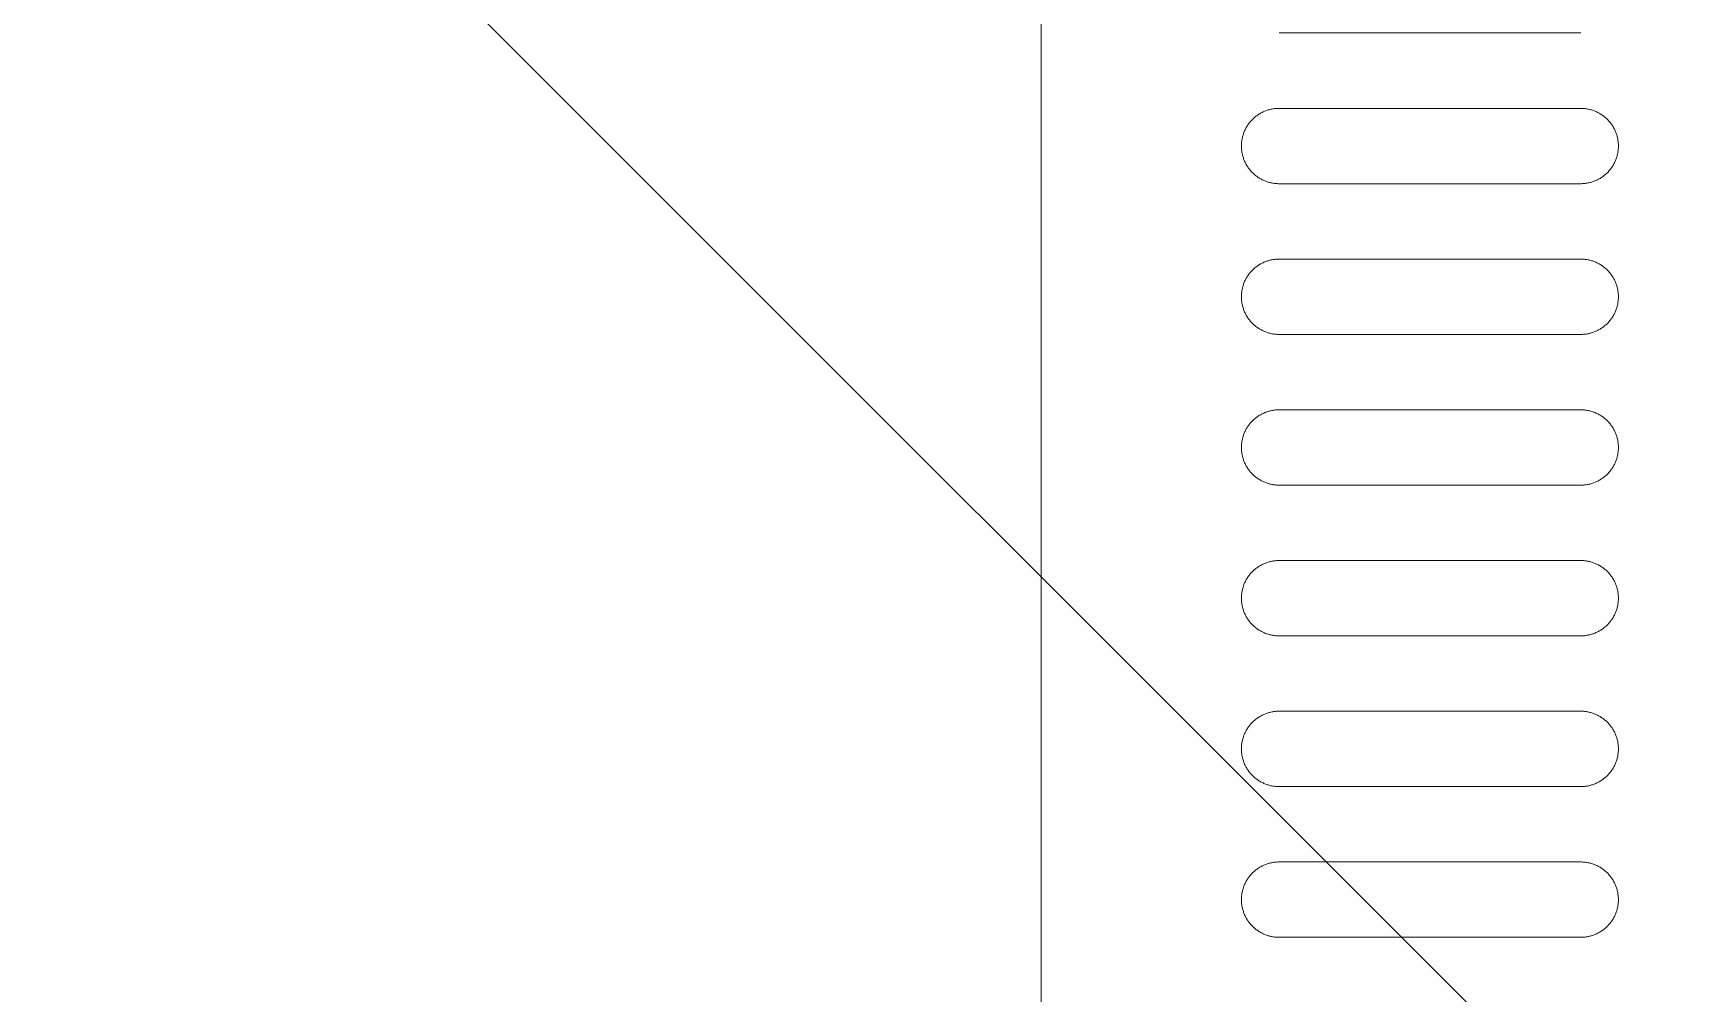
# Model space of a CAD drawing. Header units: millimetres. Extents: x -159872 to 386485, y -250577 to 158966.
# Drawn here: x 368246.2 to 368344.7, y 11068.8 to 11126.1 of the extents above; entities that cross this region are included whole.
import ezdxf

# ---------------------------------------------------------------- set-up
doc = ezdxf.new("R2010")
doc.units = ezdxf.units.MM
doc.layers.get('0').update_dxf_attribs({"lineweight": 25})
doc.layers.add('LDS-equipment-kitchen equipment', color=3, linetype='Continuous', lineweight=13)

# ---------------------------------------------------------------- blocks, each defined once
blk = doc.blocks.new('A$C9600e4bc')
at = {"linetype": 'Continuous', "transparency": 33554687}
for points in [[(0, 1395, 0), (682.4, 1395, 0)], [(197.2, 1383.05, 0), (197.2, 1383.05, 0)], [(206.2, 1383.05, 0), (206.2, 1383.05, 0)], [(215.2, 1383.05, 0), (215.2, 1383.05, 0)], [(224.2, 1383.05, 0), (224.2, 1383.05, 0)], [(233.2, 1383.05, 0), (233.2, 1383.05, 0)], [(242.2, 1383.05, 0), (242.2, 1383.05, 0)], [(190.45, 1380.8, 0), (190.45, 1362.8, 0)], [(194.95, 1380.8, 0), (194.95, 1362.8, 0)], [(199.45, 1380.8, 0), (199.45, 1362.8, 0)], [(203.95, 1380.8, 0), (203.95, 1362.8, 0)], [(208.45, 1380.8, 0), (208.45, 1362.8, 0)], [(212.95, 1380.8, 0), (212.95, 1362.8, 0)], [(217.45, 1380.8, 0), (217.45, 1362.8, 0)], [(221.95, 1380.8, 0), (221.95, 1362.8, 0)], [(226.45, 1380.8, 0), (226.45, 1362.8, 0)], [(230.95, 1380.8, 0), (230.95, 1362.8, 0)], [(230.95, 1380.8, 0), (230.95, 1362.8, 0)], [(235.45, 1380.8, 0), (235.45, 1362.8, 0)], [(239.95, 1380.8, 0), (239.95, 1362.8, 0)], [(244.45, 1380.8, 0), (244.45, 1362.8, 0)], [(197.2, 1360.55, 0), (197.2, 1360.55, 0)], [(206.2, 1360.55, 0), (206.2, 1360.55, 0)], [(215.2, 1360.55, 0), (215.2, 1360.55, 0)], [(224.2, 1360.55, 0), (224.2, 1360.55, 0)], [(233.2, 1360.55, 0), (233.2, 1360.55, 0)], [(242.2, 1360.55, 0), (242.2, 1360.55, 0)]]:
    blk.add_polyline3d(points, dxfattribs=at)
at = {"linetype": 'Continuous'}
for points in [[(194.95, 1380.8, 0), (194.951, 1380.855, 0), (194.953, 1380.91, 0), (194.956, 1380.966, 0), (194.961, 1381.021, 0), (194.967, 1381.075, 0), (194.974, 1381.13, 0), (194.983, 1381.185, 0), (194.993, 1381.239, 0), (195.005, 1381.293, 0), (195.017, 1381.347, 0), (195.032, 1381.4, 0), (195.047, 1381.453, 0), (195.064, 1381.506, 0), (195.082, 1381.558, 0), (195.101, 1381.61, 0), (195.121, 1381.661, 0), (195.143, 1381.712, 0), (195.166, 1381.762, 0), (195.19, 1381.812, 0), (195.216, 1381.861, 0), (195.242, 1381.909, 0), (195.27, 1381.957, 0), (195.299, 1382.004, 0), (195.329, 1382.05, 0), (195.36, 1382.096, 0), (195.393, 1382.14, 0), (195.426, 1382.184, 0), (195.461, 1382.227, 0), (195.496, 1382.27, 0), (195.533, 1382.311, 0), (195.57, 1382.351, 0), (195.609, 1382.391, 0), (195.649, 1382.43, 0), (195.689, 1382.467, 0), (195.73, 1382.504, 0), (195.773, 1382.539, 0), (195.816, 1382.574, 0), (195.86, 1382.607, 0), (195.904, 1382.64, 0), (195.95, 1382.671, 0), (195.996, 1382.701, 0), (196.043, 1382.73, 0), (196.091, 1382.758, 0), (196.139, 1382.784, 0), (196.188, 1382.81, 0), (196.238, 1382.834, 0), (196.288, 1382.857, 0), (196.339, 1382.879, 0), (196.39, 1382.899, 0), (196.442, 1382.918, 0), (196.494, 1382.936, 0), (196.547, 1382.953, 0), (196.6, 1382.969, 0), (196.653, 1382.983, 0), (196.707, 1382.995, 0), (196.761, 1383.007, 0), (196.815, 1383.017, 0), (196.87, 1383.026, 0), (196.925, 1383.033, 0), (196.979, 1383.039, 0), (197.034, 1383.044, 0), (197.09, 1383.047, 0), (197.145, 1383.049, 0), (197.2, 1383.05, 0)], [(197.2, 1383.05, 0), (197.255, 1383.049, 0), (197.31, 1383.047, 0), (197.366, 1383.044, 0), (197.421, 1383.039, 0), (197.475, 1383.033, 0), (197.53, 1383.026, 0), (197.585, 1383.017, 0), (197.639, 1383.007, 0), (197.693, 1382.995, 0), (197.747, 1382.983, 0), (197.8, 1382.969, 0), (197.853, 1382.953, 0), (197.906, 1382.936, 0), (197.958, 1382.918, 0), (198.01, 1382.899, 0), (198.061, 1382.879, 0), (198.112, 1382.857, 0), (198.162, 1382.834, 0), (198.212, 1382.81, 0), (198.261, 1382.784, 0), (198.309, 1382.758, 0), (198.357, 1382.73, 0), (198.404, 1382.701, 0), (198.45, 1382.671, 0), (198.496, 1382.64, 0), (198.54, 1382.607, 0), (198.584, 1382.574, 0), (198.627, 1382.539, 0), (198.67, 1382.504, 0), (198.711, 1382.467, 0), (198.751, 1382.43, 0), (198.791, 1382.391, 0), (198.83, 1382.351, 0), (198.867, 1382.311, 0), (198.904, 1382.27, 0), (198.939, 1382.227, 0), (198.974, 1382.184, 0), (199.007, 1382.14, 0), (199.04, 1382.096, 0), (199.071, 1382.05, 0), (199.101, 1382.004, 0), (199.13, 1381.957, 0), (199.158, 1381.909, 0), (199.184, 1381.861, 0), (199.21, 1381.812, 0), (199.234, 1381.762, 0), (199.257, 1381.712, 0), (199.279, 1381.661, 0), (199.299, 1381.61, 0), (199.318, 1381.558, 0), (199.336, 1381.506, 0), (199.353, 1381.453, 0), (199.369, 1381.4, 0), (199.383, 1381.347, 0), (199.395, 1381.293, 0), (199.407, 1381.239, 0), (199.417, 1381.185, 0), (199.426, 1381.13, 0), (199.433, 1381.075, 0), (199.439, 1381.021, 0), (199.444, 1380.966, 0), (199.447, 1380.91, 0), (199.449, 1380.855, 0), (199.45, 1380.8, 0)], [(203.95, 1380.8, 0), (203.951, 1380.855, 0), (203.953, 1380.91, 0), (203.956, 1380.966, 0), (203.961, 1381.021, 0), (203.967, 1381.075, 0), (203.974, 1381.13, 0), (203.983, 1381.185, 0), (203.993, 1381.239, 0), (204.005, 1381.293, 0), (204.017, 1381.347, 0), (204.031, 1381.4, 0), (204.047, 1381.453, 0), (204.064, 1381.506, 0), (204.081, 1381.558, 0), (204.101, 1381.61, 0), (204.121, 1381.661, 0), (204.143, 1381.712, 0), (204.166, 1381.762, 0), (204.19, 1381.812, 0), (204.216, 1381.861, 0), (204.242, 1381.909, 0), (204.27, 1381.957, 0), (204.299, 1382.004, 0), (204.329, 1382.05, 0), (204.36, 1382.096, 0), (204.393, 1382.14, 0), (204.426, 1382.184, 0), (204.461, 1382.227, 0), (204.496, 1382.27, 0), (204.533, 1382.311, 0), (204.57, 1382.351, 0), (204.609, 1382.391, 0), (204.648, 1382.43, 0), (204.689, 1382.467, 0), (204.73, 1382.504, 0), (204.773, 1382.539, 0), (204.816, 1382.574, 0), (204.86, 1382.607, 0), (204.904, 1382.64, 0), (204.95, 1382.671, 0), (204.996, 1382.701, 0), (205.043, 1382.73, 0), (205.091, 1382.758, 0), (205.139, 1382.784, 0), (205.188, 1382.81, 0), (205.238, 1382.834, 0), (205.288, 1382.857, 0), (205.339, 1382.879, 0), (205.39, 1382.899, 0), (205.442, 1382.918, 0), (205.494, 1382.936, 0), (205.547, 1382.953, 0), (205.6, 1382.969, 0), (205.653, 1382.983, 0), (205.707, 1382.995, 0), (205.761, 1383.007, 0), (205.815, 1383.017, 0), (205.87, 1383.026, 0), (205.925, 1383.033, 0), (205.979, 1383.039, 0), (206.034, 1383.044, 0), (206.09, 1383.047, 0), (206.145, 1383.049, 0), (206.2, 1383.05, 0)], [(206.2, 1383.05, 0), (206.255, 1383.049, 0), (206.31, 1383.047, 0), (206.365, 1383.044, 0), (206.42, 1383.039, 0), (206.475, 1383.033, 0), (206.53, 1383.026, 0), (206.585, 1383.017, 0), (206.639, 1383.007, 0), (206.693, 1382.995, 0), (206.747, 1382.983, 0), (206.8, 1382.969, 0), (206.853, 1382.953, 0), (206.906, 1382.936, 0), (206.958, 1382.918, 0), (207.01, 1382.899, 0), (207.061, 1382.879, 0), (207.112, 1382.857, 0), (207.162, 1382.834, 0), (207.212, 1382.81, 0), (207.261, 1382.784, 0), (207.309, 1382.758, 0), (207.357, 1382.73, 0), (207.404, 1382.701, 0), (207.45, 1382.671, 0), (207.496, 1382.64, 0), (207.54, 1382.607, 0), (207.584, 1382.574, 0), (207.627, 1382.539, 0), (207.67, 1382.504, 0), (207.711, 1382.467, 0), (207.751, 1382.43, 0), (207.791, 1382.391, 0), (207.83, 1382.351, 0), (207.867, 1382.311, 0), (207.904, 1382.27, 0), (207.939, 1382.227, 0), (207.974, 1382.184, 0), (208.007, 1382.14, 0), (208.04, 1382.096, 0), (208.071, 1382.05, 0), (208.101, 1382.004, 0), (208.13, 1381.957, 0), (208.158, 1381.909, 0), (208.184, 1381.861, 0), (208.21, 1381.812, 0), (208.234, 1381.762, 0), (208.257, 1381.712, 0), (208.279, 1381.661, 0), (208.299, 1381.61, 0), (208.318, 1381.558, 0), (208.336, 1381.506, 0), (208.353, 1381.453, 0), (208.368, 1381.4, 0), (208.383, 1381.347, 0), (208.395, 1381.293, 0), (208.407, 1381.239, 0), (208.417, 1381.185, 0), (208.426, 1381.13, 0), (208.433, 1381.075, 0), (208.439, 1381.021, 0), (208.444, 1380.966, 0), (208.447, 1380.91, 0), (208.449, 1380.855, 0), (208.45, 1380.8, 0)], [(212.95, 1380.8, 0), (212.951, 1380.855, 0), (212.953, 1380.91, 0), (212.956, 1380.966, 0), (212.961, 1381.021, 0), (212.967, 1381.075, 0), (212.974, 1381.13, 0), (212.983, 1381.185, 0), (212.993, 1381.239, 0), (213.005, 1381.293, 0), (213.017, 1381.347, 0), (213.031, 1381.4, 0), (213.047, 1381.453, 0), (213.064, 1381.506, 0), (213.082, 1381.558, 0), (213.101, 1381.61, 0), (213.121, 1381.661, 0), (213.143, 1381.712, 0), (213.166, 1381.762, 0), (213.19, 1381.812, 0), (213.216, 1381.861, 0), (213.242, 1381.909, 0), (213.27, 1381.957, 0), (213.299, 1382.004, 0), (213.329, 1382.05, 0), (213.36, 1382.096, 0), (213.393, 1382.14, 0), (213.426, 1382.184, 0), (213.461, 1382.227, 0), (213.496, 1382.27, 0), (213.533, 1382.311, 0), (213.57, 1382.351, 0), (213.609, 1382.391, 0), (213.649, 1382.43, 0), (213.689, 1382.467, 0), (213.73, 1382.504, 0), (213.773, 1382.539, 0), (213.816, 1382.574, 0), (213.86, 1382.607, 0), (213.904, 1382.64, 0), (213.95, 1382.671, 0), (213.996, 1382.701, 0), (214.043, 1382.73, 0), (214.091, 1382.758, 0), (214.139, 1382.784, 0), (214.188, 1382.81, 0), (214.238, 1382.834, 0), (214.288, 1382.857, 0), (214.339, 1382.879, 0), (214.39, 1382.899, 0), (214.442, 1382.918, 0), (214.494, 1382.936, 0), (214.547, 1382.953, 0), (214.6, 1382.969, 0), (214.653, 1382.983, 0), (214.707, 1382.995, 0), (214.761, 1383.007, 0), (214.815, 1383.017, 0), (214.87, 1383.026, 0), (214.925, 1383.033, 0), (214.979, 1383.039, 0), (215.034, 1383.044, 0), (215.09, 1383.047, 0), (215.145, 1383.049, 0), (215.2, 1383.05, 0)], [(215.2, 1383.05, 0), (215.255, 1383.049, 0), (215.31, 1383.047, 0), (215.366, 1383.044, 0), (215.421, 1383.039, 0), (215.475, 1383.033, 0), (215.53, 1383.026, 0), (215.585, 1383.017, 0), (215.639, 1383.007, 0), (215.693, 1382.995, 0), (215.747, 1382.983, 0), (215.8, 1382.969, 0), (215.853, 1382.953, 0), (215.906, 1382.936, 0), (215.958, 1382.918, 0), (216.01, 1382.899, 0), (216.061, 1382.879, 0), (216.112, 1382.857, 0), (216.162, 1382.834, 0), (216.212, 1382.81, 0), (216.261, 1382.784, 0), (216.309, 1382.758, 0), (216.357, 1382.73, 0), (216.404, 1382.701, 0), (216.45, 1382.671, 0), (216.496, 1382.64, 0), (216.54, 1382.607, 0), (216.584, 1382.574, 0), (216.627, 1382.539, 0), (216.67, 1382.504, 0), (216.711, 1382.467, 0), (216.751, 1382.43, 0), (216.791, 1382.391, 0), (216.83, 1382.351, 0), (216.867, 1382.311, 0), (216.904, 1382.27, 0), (216.939, 1382.227, 0), (216.974, 1382.184, 0), (217.007, 1382.14, 0), (217.04, 1382.096, 0), (217.071, 1382.05, 0), (217.101, 1382.004, 0), (217.13, 1381.957, 0), (217.158, 1381.909, 0), (217.184, 1381.861, 0), (217.21, 1381.812, 0), (217.234, 1381.762, 0), (217.257, 1381.712, 0), (217.279, 1381.661, 0), (217.299, 1381.61, 0), (217.318, 1381.558, 0), (217.336, 1381.506, 0), (217.353, 1381.453, 0), (217.368, 1381.4, 0), (217.383, 1381.347, 0), (217.395, 1381.293, 0), (217.407, 1381.239, 0), (217.417, 1381.185, 0), (217.426, 1381.13, 0), (217.433, 1381.075, 0), (217.439, 1381.021, 0), (217.444, 1380.966, 0), (217.447, 1380.91, 0), (217.449, 1380.855, 0), (217.45, 1380.8, 0)], [(221.95, 1380.8, 0), (221.951, 1380.855, 0), (221.953, 1380.91, 0), (221.956, 1380.966, 0), (221.961, 1381.021, 0), (221.967, 1381.075, 0), (221.974, 1381.13, 0), (221.983, 1381.185, 0), (221.993, 1381.239, 0), (222.005, 1381.293, 0), (222.017, 1381.347, 0), (222.032, 1381.4, 0), (222.047, 1381.453, 0), (222.064, 1381.506, 0), (222.082, 1381.558, 0), (222.101, 1381.61, 0), (222.121, 1381.661, 0), (222.143, 1381.712, 0), (222.166, 1381.762, 0), (222.19, 1381.812, 0), (222.216, 1381.861, 0), (222.242, 1381.909, 0), (222.27, 1381.957, 0), (222.299, 1382.004, 0), (222.329, 1382.05, 0), (222.36, 1382.096, 0), (222.393, 1382.14, 0), (222.426, 1382.184, 0), (222.461, 1382.227, 0), (222.496, 1382.27, 0), (222.533, 1382.311, 0), (222.57, 1382.351, 0), (222.609, 1382.391, 0), (222.649, 1382.43, 0), (222.689, 1382.467, 0), (222.73, 1382.504, 0), (222.773, 1382.539, 0), (222.816, 1382.574, 0), (222.86, 1382.607, 0), (222.904, 1382.64, 0), (222.95, 1382.671, 0), (222.996, 1382.701, 0), (223.043, 1382.73, 0), (223.091, 1382.758, 0), (223.139, 1382.784, 0), (223.188, 1382.81, 0), (223.238, 1382.834, 0), (223.288, 1382.857, 0), (223.339, 1382.879, 0), (223.39, 1382.899, 0), (223.442, 1382.918, 0), (223.494, 1382.936, 0), (223.547, 1382.953, 0), (223.6, 1382.969, 0), (223.653, 1382.983, 0), (223.707, 1382.995, 0), (223.761, 1383.007, 0), (223.815, 1383.017, 0), (223.87, 1383.026, 0), (223.925, 1383.033, 0), (223.979, 1383.039, 0), (224.035, 1383.044, 0), (224.09, 1383.047, 0), (224.145, 1383.049, 0), (224.2, 1383.05, 0)], [(224.2, 1383.05, 0), (224.255, 1383.049, 0), (224.31, 1383.047, 0), (224.366, 1383.044, 0), (224.421, 1383.039, 0), (224.475, 1383.033, 0), (224.53, 1383.026, 0), (224.585, 1383.017, 0), (224.639, 1383.007, 0), (224.693, 1382.995, 0), (224.747, 1382.983, 0), (224.8, 1382.969, 0), (224.853, 1382.953, 0), (224.906, 1382.936, 0), (224.958, 1382.918, 0), (225.01, 1382.899, 0), (225.061, 1382.879, 0), (225.112, 1382.857, 0), (225.162, 1382.834, 0), (225.212, 1382.81, 0), (225.261, 1382.784, 0), (225.309, 1382.758, 0), (225.357, 1382.73, 0), (225.404, 1382.701, 0), (225.45, 1382.671, 0), (225.496, 1382.64, 0), (225.54, 1382.607, 0), (225.584, 1382.574, 0), (225.627, 1382.539, 0), (225.67, 1382.504, 0), (225.711, 1382.467, 0), (225.751, 1382.43, 0), (225.791, 1382.391, 0), (225.83, 1382.351, 0), (225.867, 1382.311, 0), (225.904, 1382.27, 0), (225.939, 1382.227, 0), (225.974, 1382.184, 0), (226.007, 1382.14, 0), (226.04, 1382.096, 0), (226.071, 1382.05, 0), (226.101, 1382.004, 0), (226.13, 1381.957, 0), (226.158, 1381.909, 0), (226.184, 1381.861, 0), (226.21, 1381.812, 0), (226.234, 1381.762, 0), (226.257, 1381.712, 0), (226.279, 1381.661, 0), (226.299, 1381.61, 0), (226.319, 1381.558, 0), (226.336, 1381.506, 0), (226.353, 1381.453, 0), (226.369, 1381.4, 0), (226.383, 1381.347, 0), (226.395, 1381.293, 0), (226.407, 1381.239, 0), (226.417, 1381.185, 0), (226.426, 1381.13, 0), (226.433, 1381.075, 0), (226.439, 1381.021, 0), (226.444, 1380.966, 0), (226.447, 1380.91, 0), (226.449, 1380.855, 0), (226.45, 1380.8, 0)], [(230.95, 1380.8, 0), (230.951, 1380.855, 0), (230.953, 1380.91, 0), (230.956, 1380.966, 0), (230.961, 1381.021, 0), (230.967, 1381.075, 0), (230.974, 1381.13, 0), (230.983, 1381.185, 0), (230.993, 1381.239, 0), (231.005, 1381.293, 0), (231.017, 1381.347, 0), (231.031, 1381.4, 0), (231.047, 1381.453, 0), (231.064, 1381.506, 0), (231.081, 1381.558, 0), (231.101, 1381.61, 0), (231.121, 1381.661, 0), (231.143, 1381.712, 0), (231.166, 1381.762, 0), (231.19, 1381.812, 0), (231.216, 1381.861, 0), (231.242, 1381.909, 0), (231.27, 1381.957, 0), (231.299, 1382.004, 0), (231.329, 1382.05, 0), (231.36, 1382.096, 0), (231.393, 1382.14, 0), (231.426, 1382.184, 0), (231.461, 1382.227, 0), (231.496, 1382.27, 0), (231.533, 1382.311, 0), (231.57, 1382.351, 0), (231.609, 1382.391, 0), (231.648, 1382.43, 0), (231.689, 1382.467, 0), (231.73, 1382.504, 0), (231.773, 1382.539, 0), (231.816, 1382.574, 0), (231.86, 1382.607, 0), (231.904, 1382.64, 0), (231.95, 1382.671, 0), (231.996, 1382.701, 0), (232.043, 1382.73, 0), (232.091, 1382.758, 0), (232.139, 1382.784, 0), (232.188, 1382.81, 0), (232.238, 1382.834, 0), (232.288, 1382.857, 0), (232.339, 1382.879, 0), (232.39, 1382.899, 0), (232.442, 1382.918, 0), (232.494, 1382.936, 0), (232.547, 1382.953, 0), (232.6, 1382.969, 0), (232.653, 1382.983, 0), (232.707, 1382.995, 0), (232.761, 1383.007, 0), (232.815, 1383.017, 0), (232.87, 1383.026, 0), (232.925, 1383.033, 0), (232.979, 1383.039, 0), (233.034, 1383.044, 0), (233.09, 1383.047, 0), (233.145, 1383.049, 0), (233.2, 1383.05, 0)], [(233.2, 1383.05, 0), (233.255, 1383.049, 0), (233.31, 1383.047, 0), (233.365, 1383.044, 0), (233.421, 1383.039, 0), (233.475, 1383.033, 0), (233.53, 1383.026, 0), (233.585, 1383.017, 0), (233.639, 1383.007, 0), (233.693, 1382.995, 0), (233.747, 1382.983, 0), (233.8, 1382.969, 0), (233.853, 1382.953, 0), (233.906, 1382.936, 0), (233.958, 1382.918, 0), (234.01, 1382.899, 0), (234.061, 1382.879, 0), (234.112, 1382.857, 0), (234.162, 1382.834, 0), (234.212, 1382.81, 0), (234.261, 1382.784, 0), (234.309, 1382.758, 0), (234.357, 1382.73, 0), (234.404, 1382.701, 0), (234.45, 1382.671, 0), (234.496, 1382.64, 0), (234.54, 1382.607, 0), (234.584, 1382.574, 0), (234.627, 1382.539, 0), (234.67, 1382.504, 0), (234.711, 1382.467, 0), (234.751, 1382.43, 0), (234.791, 1382.391, 0), (234.83, 1382.351, 0), (234.867, 1382.311, 0), (234.904, 1382.27, 0), (234.939, 1382.227, 0), (234.974, 1382.184, 0), (235.007, 1382.14, 0), (235.04, 1382.096, 0), (235.071, 1382.05, 0), (235.101, 1382.004, 0), (235.13, 1381.957, 0), (235.158, 1381.909, 0), (235.184, 1381.861, 0), (235.21, 1381.812, 0), (235.234, 1381.762, 0), (235.257, 1381.712, 0), (235.279, 1381.661, 0), (235.299, 1381.61, 0), (235.318, 1381.558, 0), (235.336, 1381.506, 0), (235.353, 1381.453, 0), (235.368, 1381.4, 0), (235.383, 1381.347, 0), (235.395, 1381.293, 0), (235.407, 1381.239, 0), (235.417, 1381.185, 0), (235.426, 1381.13, 0), (235.433, 1381.075, 0), (235.439, 1381.021, 0), (235.444, 1380.966, 0), (235.447, 1380.91, 0), (235.449, 1380.855, 0), (235.45, 1380.8, 0)], [(239.95, 1380.8, 0), (239.951, 1380.855, 0), (239.953, 1380.91, 0), (239.956, 1380.966, 0), (239.961, 1381.021, 0), (239.967, 1381.075, 0), (239.974, 1381.13, 0), (239.983, 1381.185, 0), (239.993, 1381.239, 0), (240.005, 1381.293, 0), (240.017, 1381.347, 0), (240.032, 1381.4, 0), (240.047, 1381.453, 0), (240.064, 1381.506, 0), (240.082, 1381.558, 0), (240.101, 1381.61, 0), (240.121, 1381.661, 0), (240.143, 1381.712, 0), (240.166, 1381.762, 0), (240.19, 1381.812, 0), (240.216, 1381.861, 0), (240.242, 1381.909, 0), (240.27, 1381.957, 0), (240.299, 1382.004, 0), (240.329, 1382.05, 0), (240.36, 1382.096, 0), (240.393, 1382.14, 0), (240.426, 1382.184, 0), (240.461, 1382.227, 0), (240.496, 1382.27, 0), (240.533, 1382.311, 0), (240.57, 1382.351, 0), (240.609, 1382.391, 0), (240.649, 1382.43, 0), (240.689, 1382.467, 0), (240.73, 1382.504, 0), (240.773, 1382.539, 0), (240.816, 1382.574, 0), (240.86, 1382.607, 0), (240.904, 1382.64, 0), (240.95, 1382.671, 0), (240.996, 1382.701, 0), (241.043, 1382.73, 0), (241.091, 1382.758, 0), (241.139, 1382.784, 0), (241.188, 1382.81, 0), (241.238, 1382.834, 0), (241.288, 1382.857, 0), (241.339, 1382.879, 0), (241.39, 1382.899, 0), (241.442, 1382.918, 0), (241.494, 1382.936, 0), (241.547, 1382.953, 0), (241.6, 1382.969, 0), (241.653, 1382.983, 0), (241.707, 1382.995, 0), (241.761, 1383.007, 0), (241.815, 1383.017, 0), (241.87, 1383.026, 0), (241.925, 1383.033, 0), (241.979, 1383.039, 0), (242.034, 1383.044, 0), (242.09, 1383.047, 0), (242.145, 1383.049, 0), (242.2, 1383.05, 0)], [(242.2, 1383.05, 0), (242.255, 1383.049, 0), (242.31, 1383.047, 0), (242.366, 1383.044, 0), (242.421, 1383.039, 0), (242.475, 1383.033, 0), (242.53, 1383.026, 0), (242.585, 1383.017, 0), (242.639, 1383.007, 0), (242.693, 1382.995, 0), (242.747, 1382.983, 0), (242.8, 1382.969, 0), (242.853, 1382.953, 0), (242.906, 1382.936, 0), (242.958, 1382.918, 0), (243.01, 1382.899, 0), (243.061, 1382.879, 0), (243.112, 1382.857, 0), (243.162, 1382.834, 0), (243.212, 1382.81, 0), (243.261, 1382.784, 0), (243.309, 1382.758, 0), (243.357, 1382.73, 0), (243.404, 1382.701, 0), (243.45, 1382.671, 0), (243.496, 1382.64, 0), (243.54, 1382.607, 0), (243.584, 1382.574, 0), (243.627, 1382.539, 0), (243.67, 1382.504, 0), (243.711, 1382.467, 0), (243.751, 1382.43, 0), (243.791, 1382.391, 0), (243.83, 1382.351, 0), (243.867, 1382.311, 0), (243.904, 1382.27, 0), (243.939, 1382.227, 0), (243.974, 1382.184, 0), (244.007, 1382.14, 0), (244.04, 1382.096, 0), (244.071, 1382.05, 0), (244.101, 1382.004, 0), (244.13, 1381.957, 0), (244.158, 1381.909, 0), (244.184, 1381.861, 0), (244.21, 1381.812, 0), (244.234, 1381.762, 0), (244.257, 1381.712, 0), (244.279, 1381.661, 0), (244.299, 1381.61, 0), (244.318, 1381.558, 0), (244.336, 1381.506, 0), (244.353, 1381.453, 0), (244.369, 1381.4, 0), (244.383, 1381.347, 0), (244.395, 1381.293, 0), (244.407, 1381.239, 0), (244.417, 1381.185, 0), (244.426, 1381.13, 0), (244.433, 1381.075, 0), (244.439, 1381.021, 0), (244.444, 1380.966, 0), (244.447, 1380.91, 0), (244.449, 1380.855, 0), (244.45, 1380.8, 0)], [(197.2, 1360.55, 0), (197.145, 1360.551, 0), (197.09, 1360.553, 0), (197.034, 1360.556, 0), (196.979, 1360.561, 0), (196.925, 1360.567, 0), (196.87, 1360.574, 0), (196.815, 1360.583, 0), (196.761, 1360.593, 0), (196.707, 1360.605, 0), (196.653, 1360.617, 0), (196.6, 1360.631, 0), (196.547, 1360.647, 0), (196.494, 1360.663, 0), (196.442, 1360.681, 0), (196.39, 1360.701, 0), (196.339, 1360.721, 0), (196.288, 1360.743, 0), (196.238, 1360.766, 0), (196.188, 1360.79, 0), (196.139, 1360.816, 0), (196.091, 1360.842, 0), (196.043, 1360.87, 0), (195.996, 1360.899, 0), (195.95, 1360.929, 0), (195.904, 1360.96, 0), (195.86, 1360.993, 0), (195.816, 1361.026, 0), (195.773, 1361.061, 0), (195.73, 1361.096, 0), (195.689, 1361.133, 0), (195.649, 1361.17, 0), (195.609, 1361.209, 0), (195.57, 1361.248, 0), (195.533, 1361.289, 0), (195.496, 1361.33, 0), (195.461, 1361.373, 0), (195.426, 1361.416, 0), (195.393, 1361.46, 0), (195.36, 1361.504, 0), (195.329, 1361.55, 0), (195.299, 1361.596, 0), (195.27, 1361.643, 0), (195.242, 1361.691, 0), (195.216, 1361.739, 0), (195.19, 1361.788, 0), (195.166, 1361.838, 0), (195.143, 1361.888, 0), (195.121, 1361.939, 0), (195.101, 1361.99, 0), (195.082, 1362.042, 0), (195.064, 1362.094, 0), (195.047, 1362.147, 0), (195.032, 1362.2, 0), (195.017, 1362.253, 0), (195.005, 1362.307, 0), (194.993, 1362.361, 0), (194.983, 1362.415, 0), (194.974, 1362.47, 0), (194.967, 1362.525, 0), (194.961, 1362.579, 0), (194.956, 1362.634, 0), (194.953, 1362.69, 0), (194.951, 1362.745, 0), (194.95, 1362.8, 0)], [(199.45, 1362.8, 0), (199.449, 1362.745, 0), (199.447, 1362.69, 0), (199.444, 1362.634, 0), (199.439, 1362.579, 0), (199.433, 1362.525, 0), (199.426, 1362.47, 0), (199.417, 1362.415, 0), (199.407, 1362.361, 0), (199.395, 1362.307, 0), (199.383, 1362.253, 0), (199.369, 1362.2, 0), (199.353, 1362.147, 0), (199.336, 1362.094, 0), (199.318, 1362.042, 0), (199.299, 1361.99, 0), (199.279, 1361.939, 0), (199.257, 1361.888, 0), (199.234, 1361.838, 0), (199.21, 1361.788, 0), (199.184, 1361.739, 0), (199.158, 1361.691, 0), (199.13, 1361.643, 0), (199.101, 1361.596, 0), (199.071, 1361.55, 0), (199.04, 1361.504, 0), (199.007, 1361.46, 0), (198.974, 1361.416, 0), (198.939, 1361.373, 0), (198.904, 1361.33, 0), (198.867, 1361.289, 0), (198.83, 1361.248, 0), (198.791, 1361.209, 0), (198.751, 1361.17, 0), (198.711, 1361.133, 0), (198.67, 1361.096, 0), (198.627, 1361.061, 0), (198.584, 1361.026, 0), (198.54, 1360.993, 0), (198.496, 1360.96, 0), (198.45, 1360.929, 0), (198.404, 1360.899, 0), (198.357, 1360.87, 0), (198.309, 1360.842, 0), (198.261, 1360.816, 0), (198.212, 1360.79, 0), (198.162, 1360.766, 0), (198.112, 1360.743, 0), (198.061, 1360.721, 0), (198.01, 1360.701, 0), (197.958, 1360.681, 0), (197.906, 1360.663, 0), (197.853, 1360.647, 0), (197.8, 1360.631, 0), (197.747, 1360.617, 0), (197.693, 1360.605, 0), (197.639, 1360.593, 0), (197.585, 1360.583, 0), (197.53, 1360.574, 0), (197.475, 1360.567, 0), (197.421, 1360.561, 0), (197.366, 1360.556, 0), (197.31, 1360.553, 0), (197.255, 1360.551, 0), (197.2, 1360.55, 0)], [(206.2, 1360.55, 0), (206.145, 1360.551, 0), (206.09, 1360.553, 0), (206.034, 1360.556, 0), (205.979, 1360.561, 0), (205.925, 1360.567, 0), (205.87, 1360.574, 0), (205.815, 1360.583, 0), (205.761, 1360.593, 0), (205.707, 1360.605, 0), (205.653, 1360.617, 0), (205.6, 1360.631, 0), (205.547, 1360.647, 0), (205.494, 1360.663, 0), (205.442, 1360.681, 0), (205.39, 1360.701, 0), (205.339, 1360.721, 0), (205.288, 1360.743, 0), (205.238, 1360.766, 0), (205.188, 1360.79, 0), (205.139, 1360.816, 0), (205.091, 1360.842, 0), (205.043, 1360.87, 0), (204.996, 1360.899, 0), (204.95, 1360.929, 0), (204.904, 1360.96, 0), (204.86, 1360.993, 0), (204.816, 1361.026, 0), (204.773, 1361.061, 0), (204.73, 1361.096, 0), (204.689, 1361.133, 0), (204.648, 1361.17, 0), (204.609, 1361.209, 0), (204.57, 1361.248, 0), (204.533, 1361.289, 0), (204.496, 1361.33, 0), (204.461, 1361.373, 0), (204.426, 1361.416, 0), (204.393, 1361.46, 0), (204.36, 1361.504, 0), (204.329, 1361.55, 0), (204.299, 1361.596, 0), (204.27, 1361.643, 0), (204.242, 1361.691, 0), (204.216, 1361.739, 0), (204.19, 1361.788, 0), (204.166, 1361.838, 0), (204.143, 1361.888, 0), (204.121, 1361.939, 0), (204.101, 1361.99, 0), (204.081, 1362.042, 0), (204.064, 1362.094, 0), (204.047, 1362.147, 0), (204.031, 1362.2, 0), (204.017, 1362.253, 0), (204.005, 1362.307, 0), (203.993, 1362.361, 0), (203.983, 1362.415, 0), (203.974, 1362.47, 0), (203.967, 1362.525, 0), (203.961, 1362.579, 0), (203.956, 1362.634, 0), (203.953, 1362.69, 0), (203.951, 1362.745, 0), (203.95, 1362.8, 0)], [(208.45, 1362.8, 0), (208.449, 1362.745, 0), (208.447, 1362.69, 0), (208.444, 1362.634, 0), (208.439, 1362.579, 0), (208.433, 1362.525, 0), (208.426, 1362.47, 0), (208.417, 1362.415, 0), (208.407, 1362.361, 0), (208.395, 1362.307, 0), (208.383, 1362.253, 0), (208.368, 1362.2, 0), (208.353, 1362.147, 0), (208.336, 1362.094, 0), (208.318, 1362.042, 0), (208.299, 1361.99, 0), (208.279, 1361.939, 0), (208.257, 1361.888, 0), (208.234, 1361.838, 0), (208.21, 1361.788, 0), (208.184, 1361.739, 0), (208.158, 1361.691, 0), (208.13, 1361.643, 0), (208.101, 1361.596, 0), (208.071, 1361.55, 0), (208.04, 1361.504, 0), (208.007, 1361.46, 0), (207.974, 1361.416, 0), (207.939, 1361.373, 0), (207.904, 1361.33, 0), (207.867, 1361.289, 0), (207.83, 1361.248, 0), (207.791, 1361.209, 0), (207.751, 1361.17, 0), (207.711, 1361.133, 0), (207.67, 1361.096, 0), (207.627, 1361.061, 0), (207.584, 1361.026, 0), (207.54, 1360.993, 0), (207.496, 1360.96, 0), (207.45, 1360.929, 0), (207.404, 1360.899, 0), (207.357, 1360.87, 0), (207.309, 1360.842, 0), (207.261, 1360.816, 0), (207.212, 1360.79, 0), (207.162, 1360.766, 0), (207.112, 1360.743, 0), (207.061, 1360.721, 0), (207.01, 1360.701, 0), (206.958, 1360.681, 0), (206.906, 1360.663, 0), (206.853, 1360.647, 0), (206.8, 1360.631, 0), (206.747, 1360.617, 0), (206.693, 1360.605, 0), (206.639, 1360.593, 0), (206.585, 1360.583, 0), (206.53, 1360.574, 0), (206.475, 1360.567, 0), (206.42, 1360.561, 0), (206.365, 1360.556, 0), (206.31, 1360.553, 0), (206.255, 1360.551, 0), (206.2, 1360.55, 0)], [(215.2, 1360.55, 0), (215.145, 1360.551, 0), (215.09, 1360.553, 0), (215.034, 1360.556, 0), (214.979, 1360.561, 0), (214.925, 1360.567, 0), (214.87, 1360.574, 0), (214.815, 1360.583, 0), (214.761, 1360.593, 0), (214.707, 1360.605, 0), (214.653, 1360.617, 0), (214.6, 1360.631, 0), (214.547, 1360.647, 0), (214.494, 1360.663, 0), (214.442, 1360.681, 0), (214.39, 1360.701, 0), (214.339, 1360.721, 0), (214.288, 1360.743, 0), (214.238, 1360.766, 0), (214.188, 1360.79, 0), (214.139, 1360.816, 0), (214.091, 1360.842, 0), (214.043, 1360.87, 0), (213.996, 1360.899, 0), (213.95, 1360.929, 0), (213.904, 1360.96, 0), (213.86, 1360.993, 0), (213.816, 1361.026, 0), (213.773, 1361.061, 0), (213.73, 1361.096, 0), (213.689, 1361.133, 0), (213.649, 1361.17, 0), (213.609, 1361.209, 0), (213.57, 1361.248, 0), (213.533, 1361.289, 0), (213.496, 1361.33, 0), (213.461, 1361.373, 0), (213.426, 1361.416, 0), (213.393, 1361.46, 0), (213.36, 1361.504, 0), (213.329, 1361.55, 0), (213.299, 1361.596, 0), (213.27, 1361.643, 0), (213.242, 1361.691, 0), (213.216, 1361.739, 0), (213.19, 1361.788, 0), (213.166, 1361.838, 0), (213.143, 1361.888, 0), (213.121, 1361.939, 0), (213.101, 1361.99, 0), (213.082, 1362.042, 0), (213.064, 1362.094, 0), (213.047, 1362.147, 0), (213.031, 1362.2, 0), (213.017, 1362.253, 0), (213.005, 1362.307, 0), (212.993, 1362.361, 0), (212.983, 1362.415, 0), (212.974, 1362.47, 0), (212.967, 1362.525, 0), (212.961, 1362.579, 0), (212.956, 1362.634, 0), (212.953, 1362.69, 0), (212.951, 1362.745, 0), (212.95, 1362.8, 0)], [(217.45, 1362.8, 0), (217.449, 1362.745, 0), (217.447, 1362.69, 0), (217.444, 1362.634, 0), (217.439, 1362.579, 0), (217.433, 1362.525, 0), (217.426, 1362.47, 0), (217.417, 1362.415, 0), (217.407, 1362.361, 0), (217.395, 1362.307, 0), (217.383, 1362.253, 0), (217.368, 1362.2, 0), (217.353, 1362.147, 0), (217.336, 1362.094, 0), (217.318, 1362.042, 0), (217.299, 1361.99, 0), (217.279, 1361.939, 0), (217.257, 1361.888, 0), (217.234, 1361.838, 0), (217.21, 1361.788, 0), (217.184, 1361.739, 0), (217.158, 1361.691, 0), (217.13, 1361.643, 0), (217.101, 1361.596, 0), (217.071, 1361.55, 0), (217.04, 1361.504, 0), (217.007, 1361.46, 0), (216.974, 1361.416, 0), (216.939, 1361.373, 0), (216.904, 1361.33, 0), (216.867, 1361.289, 0), (216.83, 1361.248, 0), (216.791, 1361.209, 0), (216.751, 1361.17, 0), (216.711, 1361.133, 0), (216.67, 1361.096, 0), (216.627, 1361.061, 0), (216.584, 1361.026, 0), (216.54, 1360.993, 0), (216.496, 1360.96, 0), (216.45, 1360.929, 0), (216.404, 1360.899, 0), (216.357, 1360.87, 0), (216.309, 1360.842, 0), (216.261, 1360.816, 0), (216.212, 1360.79, 0), (216.162, 1360.766, 0), (216.112, 1360.743, 0), (216.061, 1360.721, 0), (216.01, 1360.701, 0), (215.958, 1360.681, 0), (215.906, 1360.663, 0), (215.853, 1360.647, 0), (215.8, 1360.631, 0), (215.747, 1360.617, 0), (215.693, 1360.605, 0), (215.639, 1360.593, 0), (215.585, 1360.583, 0), (215.53, 1360.574, 0), (215.475, 1360.567, 0), (215.421, 1360.561, 0), (215.366, 1360.556, 0), (215.31, 1360.553, 0), (215.255, 1360.551, 0), (215.2, 1360.55, 0)], [(224.2, 1360.55, 0), (224.145, 1360.551, 0), (224.09, 1360.553, 0), (224.035, 1360.556, 0), (223.979, 1360.561, 0), (223.925, 1360.567, 0), (223.87, 1360.574, 0), (223.815, 1360.583, 0), (223.761, 1360.593, 0), (223.707, 1360.605, 0), (223.653, 1360.617, 0), (223.6, 1360.631, 0), (223.547, 1360.647, 0), (223.494, 1360.663, 0), (223.442, 1360.681, 0), (223.39, 1360.701, 0), (223.339, 1360.721, 0), (223.288, 1360.743, 0), (223.238, 1360.766, 0), (223.188, 1360.79, 0), (223.139, 1360.816, 0), (223.091, 1360.842, 0), (223.043, 1360.87, 0), (222.996, 1360.899, 0), (222.95, 1360.929, 0), (222.904, 1360.96, 0), (222.86, 1360.993, 0), (222.816, 1361.026, 0), (222.773, 1361.061, 0), (222.73, 1361.096, 0), (222.689, 1361.133, 0), (222.649, 1361.17, 0), (222.609, 1361.209, 0), (222.57, 1361.248, 0), (222.533, 1361.289, 0), (222.496, 1361.33, 0), (222.461, 1361.373, 0), (222.426, 1361.416, 0), (222.393, 1361.46, 0), (222.36, 1361.504, 0), (222.329, 1361.55, 0), (222.299, 1361.596, 0), (222.27, 1361.643, 0), (222.242, 1361.691, 0), (222.216, 1361.739, 0), (222.19, 1361.788, 0), (222.166, 1361.838, 0), (222.143, 1361.888, 0), (222.121, 1361.939, 0), (222.101, 1361.99, 0), (222.082, 1362.042, 0), (222.064, 1362.094, 0), (222.047, 1362.147, 0), (222.032, 1362.2, 0), (222.017, 1362.253, 0), (222.005, 1362.307, 0), (221.993, 1362.361, 0), (221.983, 1362.415, 0), (221.974, 1362.47, 0), (221.967, 1362.525, 0), (221.961, 1362.579, 0), (221.956, 1362.634, 0), (221.953, 1362.69, 0), (221.951, 1362.745, 0), (221.95, 1362.8, 0)], [(226.45, 1362.8, 0), (226.449, 1362.745, 0), (226.447, 1362.69, 0), (226.444, 1362.634, 0), (226.439, 1362.579, 0), (226.433, 1362.525, 0), (226.426, 1362.47, 0), (226.417, 1362.415, 0), (226.407, 1362.361, 0), (226.395, 1362.307, 0), (226.383, 1362.253, 0), (226.369, 1362.2, 0), (226.353, 1362.147, 0), (226.336, 1362.094, 0), (226.319, 1362.042, 0), (226.299, 1361.99, 0), (226.279, 1361.939, 0), (226.257, 1361.888, 0), (226.234, 1361.838, 0), (226.21, 1361.788, 0), (226.184, 1361.739, 0), (226.158, 1361.691, 0), (226.13, 1361.643, 0), (226.101, 1361.596, 0), (226.071, 1361.55, 0), (226.04, 1361.504, 0), (226.007, 1361.46, 0), (225.974, 1361.416, 0), (225.939, 1361.373, 0), (225.904, 1361.33, 0), (225.867, 1361.289, 0), (225.83, 1361.248, 0), (225.791, 1361.209, 0), (225.751, 1361.17, 0), (225.711, 1361.133, 0), (225.67, 1361.096, 0), (225.627, 1361.061, 0), (225.584, 1361.026, 0), (225.54, 1360.993, 0), (225.496, 1360.96, 0), (225.45, 1360.929, 0), (225.404, 1360.899, 0), (225.357, 1360.87, 0), (225.309, 1360.842, 0), (225.261, 1360.816, 0), (225.212, 1360.79, 0), (225.162, 1360.766, 0), (225.112, 1360.743, 0), (225.061, 1360.721, 0), (225.01, 1360.701, 0), (224.958, 1360.681, 0), (224.906, 1360.663, 0), (224.853, 1360.647, 0), (224.8, 1360.631, 0), (224.747, 1360.617, 0), (224.693, 1360.605, 0), (224.639, 1360.593, 0), (224.585, 1360.583, 0), (224.53, 1360.574, 0), (224.475, 1360.567, 0), (224.421, 1360.561, 0), (224.366, 1360.556, 0), (224.31, 1360.553, 0), (224.255, 1360.551, 0), (224.2, 1360.55, 0)], [(233.2, 1360.55, 0), (233.145, 1360.551, 0), (233.09, 1360.553, 0), (233.034, 1360.556, 0), (232.979, 1360.561, 0), (232.925, 1360.567, 0), (232.87, 1360.574, 0), (232.815, 1360.583, 0), (232.761, 1360.593, 0), (232.707, 1360.605, 0), (232.653, 1360.617, 0), (232.6, 1360.631, 0), (232.547, 1360.647, 0), (232.494, 1360.663, 0), (232.442, 1360.681, 0), (232.39, 1360.701, 0), (232.339, 1360.721, 0), (232.288, 1360.743, 0), (232.238, 1360.766, 0), (232.188, 1360.79, 0), (232.139, 1360.816, 0), (232.091, 1360.842, 0), (232.043, 1360.87, 0), (231.996, 1360.899, 0), (231.95, 1360.929, 0), (231.904, 1360.96, 0), (231.86, 1360.993, 0), (231.816, 1361.026, 0), (231.773, 1361.061, 0), (231.73, 1361.096, 0), (231.689, 1361.133, 0), (231.648, 1361.17, 0), (231.609, 1361.209, 0), (231.57, 1361.248, 0), (231.533, 1361.289, 0), (231.496, 1361.33, 0), (231.461, 1361.373, 0), (231.426, 1361.416, 0), (231.393, 1361.46, 0), (231.36, 1361.504, 0), (231.329, 1361.55, 0), (231.299, 1361.596, 0), (231.27, 1361.643, 0), (231.242, 1361.691, 0), (231.216, 1361.739, 0), (231.19, 1361.788, 0), (231.166, 1361.838, 0), (231.143, 1361.888, 0), (231.121, 1361.939, 0), (231.101, 1361.99, 0), (231.081, 1362.042, 0), (231.064, 1362.094, 0), (231.047, 1362.147, 0), (231.031, 1362.2, 0), (231.017, 1362.253, 0), (231.005, 1362.307, 0), (230.993, 1362.361, 0), (230.983, 1362.415, 0), (230.974, 1362.47, 0), (230.967, 1362.525, 0), (230.961, 1362.579, 0), (230.956, 1362.634, 0), (230.953, 1362.69, 0), (230.951, 1362.745, 0), (230.95, 1362.8, 0)], [(235.45, 1362.8, 0), (235.449, 1362.745, 0), (235.447, 1362.69, 0), (235.444, 1362.634, 0), (235.439, 1362.579, 0), (235.433, 1362.525, 0), (235.426, 1362.47, 0), (235.417, 1362.415, 0), (235.407, 1362.361, 0), (235.395, 1362.307, 0), (235.383, 1362.253, 0), (235.368, 1362.2, 0), (235.353, 1362.147, 0), (235.336, 1362.094, 0), (235.318, 1362.042, 0), (235.299, 1361.99, 0), (235.279, 1361.939, 0), (235.257, 1361.888, 0), (235.234, 1361.838, 0), (235.21, 1361.788, 0), (235.184, 1361.739, 0), (235.158, 1361.691, 0), (235.13, 1361.643, 0), (235.101, 1361.596, 0), (235.071, 1361.55, 0), (235.04, 1361.504, 0), (235.007, 1361.46, 0), (234.974, 1361.416, 0), (234.939, 1361.373, 0), (234.904, 1361.33, 0), (234.867, 1361.289, 0), (234.83, 1361.248, 0), (234.791, 1361.209, 0), (234.751, 1361.17, 0), (234.711, 1361.133, 0), (234.67, 1361.096, 0), (234.627, 1361.061, 0), (234.584, 1361.026, 0), (234.54, 1360.993, 0), (234.496, 1360.96, 0), (234.45, 1360.929, 0), (234.404, 1360.899, 0), (234.357, 1360.87, 0), (234.309, 1360.842, 0), (234.261, 1360.816, 0), (234.212, 1360.79, 0), (234.162, 1360.766, 0), (234.112, 1360.743, 0), (234.061, 1360.721, 0), (234.01, 1360.701, 0), (233.958, 1360.681, 0), (233.906, 1360.663, 0), (233.853, 1360.647, 0), (233.8, 1360.631, 0), (233.747, 1360.617, 0), (233.693, 1360.605, 0), (233.639, 1360.593, 0), (233.585, 1360.583, 0), (233.53, 1360.574, 0), (233.475, 1360.567, 0), (233.421, 1360.561, 0), (233.365, 1360.556, 0), (233.31, 1360.553, 0), (233.255, 1360.551, 0), (233.2, 1360.55, 0)], [(242.2, 1360.55, 0), (242.145, 1360.551, 0), (242.09, 1360.553, 0), (242.034, 1360.556, 0), (241.979, 1360.561, 0), (241.925, 1360.567, 0), (241.87, 1360.574, 0), (241.815, 1360.583, 0), (241.761, 1360.593, 0), (241.707, 1360.605, 0), (241.653, 1360.617, 0), (241.6, 1360.631, 0), (241.547, 1360.647, 0), (241.494, 1360.663, 0), (241.442, 1360.681, 0), (241.39, 1360.701, 0), (241.339, 1360.721, 0), (241.288, 1360.743, 0), (241.238, 1360.766, 0), (241.188, 1360.79, 0), (241.139, 1360.816, 0), (241.091, 1360.842, 0), (241.043, 1360.87, 0), (240.996, 1360.899, 0), (240.95, 1360.929, 0), (240.904, 1360.96, 0), (240.86, 1360.993, 0), (240.816, 1361.026, 0), (240.773, 1361.061, 0), (240.73, 1361.096, 0), (240.689, 1361.133, 0), (240.649, 1361.17, 0), (240.609, 1361.209, 0), (240.57, 1361.248, 0), (240.533, 1361.289, 0), (240.496, 1361.33, 0), (240.461, 1361.373, 0), (240.426, 1361.416, 0), (240.393, 1361.46, 0), (240.36, 1361.504, 0), (240.329, 1361.55, 0), (240.299, 1361.596, 0), (240.27, 1361.643, 0), (240.242, 1361.691, 0), (240.216, 1361.739, 0), (240.19, 1361.788, 0), (240.166, 1361.838, 0), (240.143, 1361.888, 0), (240.121, 1361.939, 0), (240.101, 1361.99, 0), (240.082, 1362.042, 0), (240.064, 1362.094, 0), (240.047, 1362.147, 0), (240.032, 1362.2, 0), (240.017, 1362.253, 0), (240.005, 1362.307, 0), (239.993, 1362.361, 0), (239.983, 1362.415, 0), (239.974, 1362.47, 0), (239.967, 1362.525, 0), (239.961, 1362.579, 0), (239.956, 1362.634, 0), (239.953, 1362.69, 0), (239.951, 1362.745, 0), (239.95, 1362.8, 0)], [(244.45, 1362.8, 0), (244.449, 1362.745, 0), (244.447, 1362.69, 0), (244.444, 1362.634, 0), (244.439, 1362.579, 0), (244.433, 1362.525, 0), (244.426, 1362.47, 0), (244.417, 1362.415, 0), (244.407, 1362.361, 0), (244.395, 1362.307, 0), (244.383, 1362.253, 0), (244.369, 1362.2, 0), (244.353, 1362.147, 0), (244.336, 1362.094, 0), (244.318, 1362.042, 0), (244.299, 1361.99, 0), (244.279, 1361.939, 0), (244.257, 1361.888, 0), (244.234, 1361.838, 0), (244.21, 1361.788, 0), (244.184, 1361.739, 0), (244.158, 1361.691, 0), (244.13, 1361.643, 0), (244.101, 1361.596, 0), (244.071, 1361.55, 0), (244.04, 1361.504, 0), (244.007, 1361.46, 0), (243.974, 1361.416, 0), (243.939, 1361.373, 0), (243.904, 1361.33, 0), (243.867, 1361.289, 0), (243.83, 1361.248, 0), (243.791, 1361.209, 0), (243.751, 1361.17, 0), (243.711, 1361.133, 0), (243.67, 1361.096, 0), (243.627, 1361.061, 0), (243.584, 1361.026, 0), (243.54, 1360.993, 0), (243.496, 1360.96, 0), (243.45, 1360.929, 0), (243.404, 1360.899, 0), (243.357, 1360.87, 0), (243.309, 1360.842, 0), (243.261, 1360.816, 0), (243.212, 1360.79, 0), (243.162, 1360.766, 0), (243.112, 1360.743, 0), (243.061, 1360.721, 0), (243.01, 1360.701, 0), (242.958, 1360.681, 0), (242.906, 1360.663, 0), (242.853, 1360.647, 0), (242.8, 1360.631, 0), (242.747, 1360.617, 0), (242.693, 1360.605, 0), (242.639, 1360.593, 0), (242.585, 1360.583, 0), (242.53, 1360.574, 0), (242.475, 1360.567, 0), (242.421, 1360.561, 0), (242.366, 1360.556, 0), (242.31, 1360.553, 0), (242.255, 1360.551, 0), (242.2, 1360.55, 0)]]:
    blk.add_polyline3d(points, dxfattribs=at)
blk = doc.blocks.new('Group-338')
at = {"layer": 'LDS-equipment-kitchen equipment', "xscale": -1, "rotation": 89.99982067775127}
blk.add_blockref('A$C9600e4bc', (309027.878, 47774.052), dxfattribs=at)

msp = doc.modelspace()

# ---------------------------------------------------------------- linework, layer by layer
at = {"layer": 'LDS-equipment-kitchen equipment', "linetype": 'Continuous'}
msp.add_line((352600, 26800), (386484.54399, -7084.54399), dxfattribs=at)

# ---------------------------------------------------------------- block references
at = {"layer": 'LDS-equipment-kitchen equipment', "color": 7}
msp.add_blockref('Group-338', (60673.51323, -36457.51522), dxfattribs=at)

doc.saveas('drawing.dxf')
